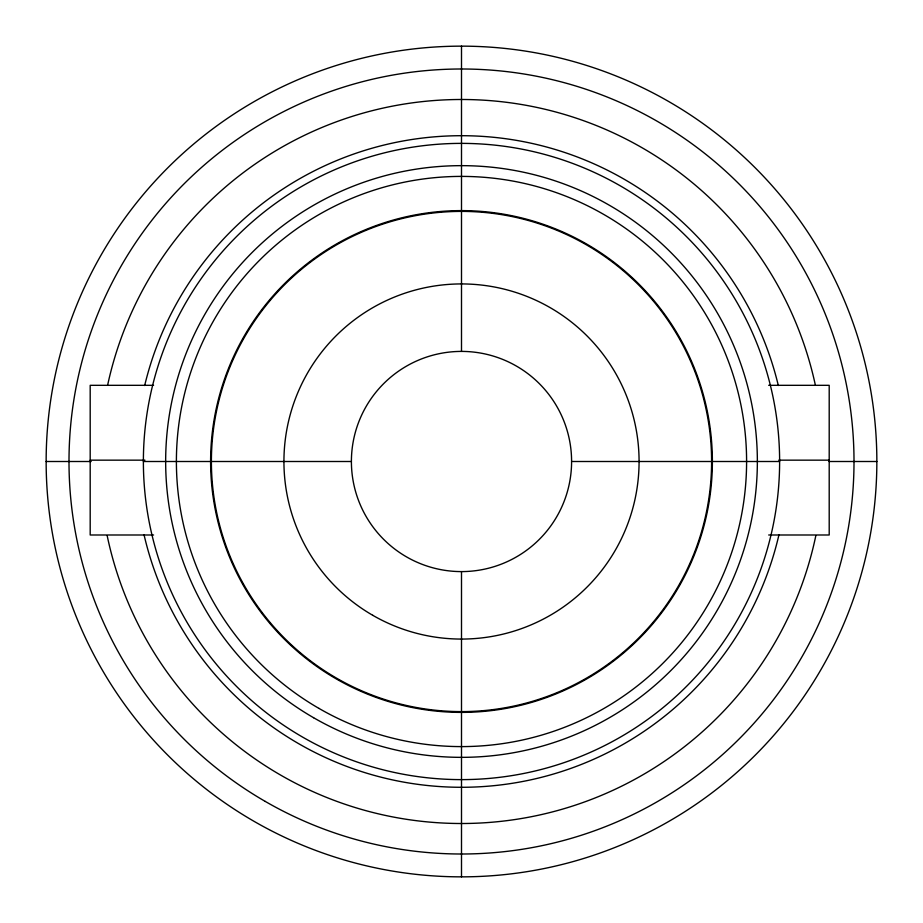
<?xml version="1.0" encoding="UTF-8"?>
<svg xmlns="http://www.w3.org/2000/svg" width="923" height="923" viewBox="0 0 923 923"><rect width="100%" height="100%" fill="white"/><g stroke="black" fill="none" stroke-linecap="round" stroke-linejoin="round"><path stroke-width="1.38" d="M153.576 385.318L90.189 385.318L90.189 534.994L153.576 534.994M768.697 385.318L829.2 385.318L829.2 534.994L768.697 534.994M90.189 460.162L144.934 460.162M778.781 460.162L829.2 460.162M46.15 461.5L91.169 461.5M143.377 461.5L210.617 461.5M211.402 461.5L351.409 461.5M571.591 461.5A110.091 110.091 0 0 0 406.455 366.154A110.091 110.091 0 0 0 406.455 556.846A110.091 110.091 0 0 0 571.591 461.5L711.598 461.5A250.098 250.098 0 0 0 336.445 244.907A250.098 250.098 0 0 0 336.445 678.093A250.098 250.098 0 0 0 711.598 461.5M712.383 461.5A250.883 250.883 0 0 0 336.053 244.226A250.883 250.883 0 0 0 336.053 678.774A250.883 250.883 0 0 0 712.383 461.5L779.623 461.5A318.123 318.123 0 0 0 302.444 185.996A318.123 318.123 0 0 0 302.444 737.004A318.123 318.123 0 0 0 779.623 461.5M829.05 461.5L876.85 461.5A415.35 415.35 0 0 0 253.825 101.795A415.35 415.35 0 0 0 253.825 821.205A415.35 415.35 0 0 0 876.85 461.5M461.5 46.15L461.5 210.617M461.5 211.402L461.5 351.409M461.5 571.591L461.5 711.598M461.5 712.383L461.5 876.85M815.817 535.744A362.012 362.012 0 0 1 107.183 535.744M107.783 384.453A362.012 362.012 0 0 1 815.217 384.453M778.977 534.682A325.807 325.807 0 0 1 144.023 534.682M144.68 385.514A325.807 325.807 0 0 1 778.32 385.514M265.247 801.418A392.506 392.506 0 0 0 854.006 461.5A392.506 392.506 0 0 0 265.247 121.582A392.506 392.506 0 0 0 265.247 801.418M313.578 717.713A295.856 295.856 0 0 0 757.356 461.5A295.856 295.856 0 0 0 313.578 205.287A295.856 295.856 0 0 0 313.578 717.713M318.954 708.403A285.092 285.092 0 0 0 746.592 461.5A285.092 285.092 0 0 0 318.954 214.597A285.092 285.092 0 0 0 318.954 708.403M372.719 615.283A177.574 177.574 0 0 0 639.074 461.5A177.574 177.574 0 0 0 372.719 307.717A177.574 177.574 0 0 0 372.719 615.283"/></g></svg>
